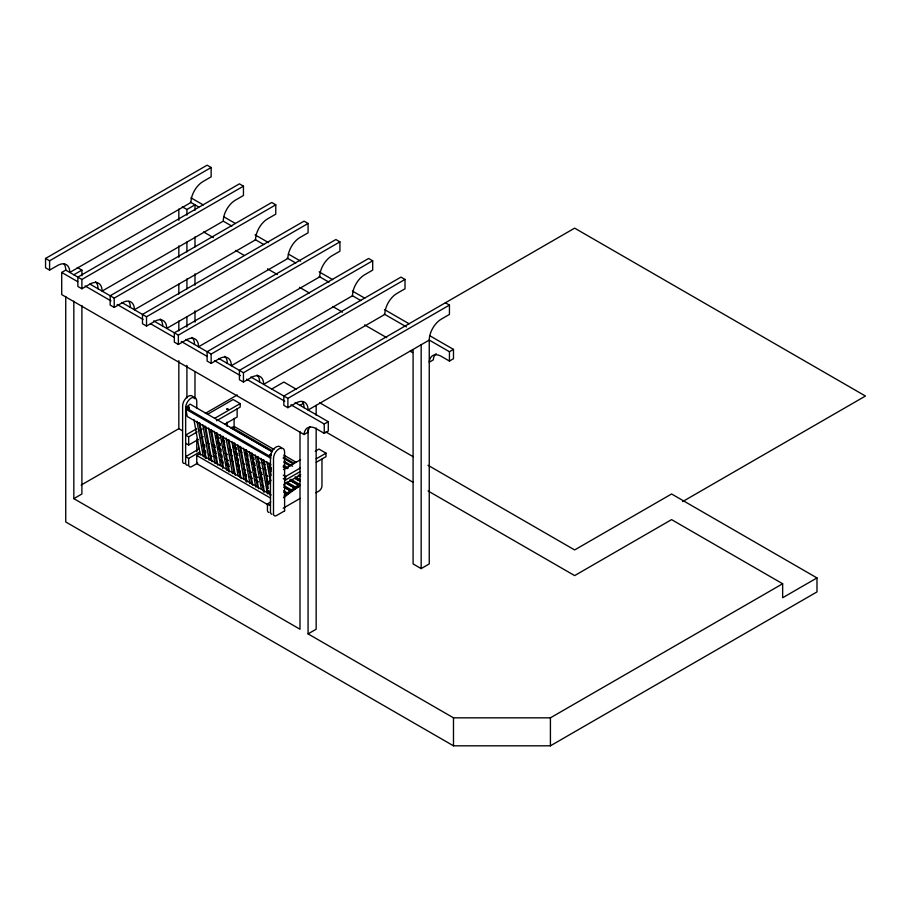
<?xml version="1.0" encoding="UTF-8"?>
<svg xmlns="http://www.w3.org/2000/svg" width="911" height="911" viewBox="0 0 911 911"><rect width="100%" height="100%" fill="white"/><g stroke="black" fill="none" stroke-linecap="round" stroke-linejoin="round"><path stroke-width="1.37" d="M270.111 455.978L271.079 455.705M271.057 454.783L269.736 454.68L271.057 454.293M187.894 465.157A4.282 2.471 -60 0 1 185.65 463.073L185.65 407.695L190.114 404.142L272.48 451.685M284.198 495.311L286.191 493.739L286.464 495.299L283.492 497.657A152.593 88.094 -60 0 1 298.956 486.451M290.222 490.699L290.438 492.293L287.443 494.536L287.227 492.931L290.222 490.699L284.073 487.146M294.355 487.761L294.515 489.412L291.497 491.519L291.338 489.867L294.355 487.761L285.747 482.796M298.478 484.994L298.58 486.679L295.563 488.672L295.449 486.998L298.478 484.994L289.869 480.029M45.55 258.462L207.104 165.187L211.147 167.51L211.147 176.848L203.073 181.505A17.138 9.896 -60 0 0 190.946 202.493L69.783 272.446A17.138 9.896 -60 0 0 57.666 265.454L49.593 270.111L45.55 267.788L45.55 258.462L49.593 260.785L211.147 167.51M295.084 402.525L328.279 421.691L328.279 431.017L324.236 433.351L316.163 428.682A17.195 9.93 60 0 0 304.046 434.513L61.709 294.606L61.709 272.446L65.74 270.111L81.899 279.449L243.453 186.174L243.453 195.501L235.38 200.158A17.138 9.896 -60 0 0 223.263 221.145L102.1 291.099A17.138 9.896 -60 0 0 89.973 284.107L81.899 288.776L77.856 286.441L77.856 277.115L239.422 183.84L243.453 186.174M73.825 274.78L81.899 270.111L81.899 275.782M182.291 206.82L186.914 209.484L194.988 204.827L194.988 210.361M89.802 284.004L114.217 298.102L275.771 204.827L275.771 214.153L267.686 218.811A17.138 9.896 -60 0 0 255.57 239.798L134.407 309.763A17.138 9.896 -60 0 0 122.29 302.759L114.217 307.428L110.174 305.094L110.174 295.768L271.729 202.493L275.771 204.827M121.767 302.463L146.523 316.755L308.077 223.48L308.077 232.806L300.004 237.475A17.138 9.896 -60 0 0 287.887 258.462L166.713 328.415A17.138 9.896 -60 0 0 154.597 321.412L146.523 326.081L142.48 323.747L142.48 314.42L304.046 221.145L308.077 223.48M153.72 320.911L178.374 335.134L339.928 241.87L339.928 251.197L331.843 255.854A17.138 9.896 -60 0 0 319.727 276.842L198.564 346.795A17.138 9.896 -60 0 0 186.448 339.803L178.374 344.472L174.331 342.137L174.331 332.811L335.886 239.536L339.928 241.87M185.685 339.359L211.147 354.06L372.701 260.785L372.701 270.111L364.628 274.78A17.138 9.896 -60 0 0 352.511 295.768L231.337 365.721A17.138 9.896 -60 0 0 219.221 358.729L211.147 363.387L207.104 361.063L207.104 351.726L368.659 258.462L372.701 260.785M218.868 358.524L243.453 372.713L405.019 279.449L405.019 288.776L396.934 293.433A17.138 9.896 -60 0 0 384.818 314.42L263.655 384.374A17.138 9.896 -60 0 0 251.538 377.382L243.453 382.051L239.422 379.716L239.422 370.39L400.977 277.115L405.019 279.449M81.147 485.085L178.829 428.682L182.291 430.687M205.328 413.389L237.236 394.964M207.412 414.368L233.114 399.53L240.174 403.607L240.174 407.115L216.556 420.757M73.825 301.199L73.825 498.636L81.899 493.978L81.899 305.538M196.56 428.796L185.65 435.094L188.679 436.836L197.163 431.939M214.472 418.456L240.174 403.607M199.589 430.55L202.242 429.013M271.58 389.122L283.845 382.051L296.166 389.168M185.65 443.258L188.679 445.001L198.382 439.409M200.796 438.009L203.221 436.608M210.498 432.406L212.912 431.017M225.028 424.014L237.145 417.022L237.145 408.857M250.832 376.972L287.887 398.369L449.442 305.094L449.442 314.42L441.368 319.089A17.138 9.896 -60 0 0 429.252 340.076L429.252 563.932L421.167 568.601L413.093 563.932L413.093 349.995M198.393 447.119L198.666 448.679L196.765 450.25L185.65 456.662L188.679 458.415L199.794 451.993M268.13 504.865L196.753 463.665L196.753 455.5L199.782 453.746L271.159 494.958M682.624 501.597L865.45 396.034L574.647 228.149L283.845 396.034L283.845 405.361L287.887 407.695L295.961 403.026A17.138 9.896 -60 0 1 308.077 410.03L429.252 340.076L449.442 351.726L453.484 349.403L453.484 358.729L449.442 361.063L441.368 356.395A17.195 9.93 60 0 0 429.252 362.225L433.283 359.891A17.195 9.93 60 0 1 436.141 353.662M197.767 463.073L191.709 466.569A4.282 2.471 -60 0 1 188.679 464.826L188.679 458.415M300.004 405.361L303.465 403.368M304.046 434.513L308.077 432.178A17.195 9.93 60 0 1 310.036 426.815M290.962 404.803L324.236 424.014L328.279 421.691M283.446 469.575L300.584 459.679M315.263 451.207L318.941 449.077L326.001 453.166L326.001 456.662L316.219 462.31M270.476 492.225L267.447 490.471L267.447 482.318L271.079 480.211M283.264 475.121L285.621 476.487L300.3 468.003M316.219 458.814L326.001 453.166M283.264 478.617L285.621 479.983L300.3 471.499M283.799 484.527L300.767 474.733M268.961 512.449A4.282 2.471 -60 0 1 267.447 510.297L267.447 503.885L270.772 501.961M283.196 508.201L300.152 498.397M315.912 492.805L318.941 491.052A4.282 2.471 -60 0 0 321.97 485.814L321.97 459.224M308.077 429.411L308.077 633.885L316.163 629.228L316.163 428.033M308.077 633.885L453.484 717.834L550.415 717.834L782.651 583.757L782.651 597.741L816.985 577.927L816.985 591.911L550.415 745.813L453.484 745.813L65.74 521.957L65.74 296.519M188.577 408.561L189.431 408.549M445.399 302.759L449.442 305.094M190.946 197.824L203.278 204.941M224.231 217.046L235.323 223.446M255.046 234.833L268.597 242.656M288.32 254.044L300.641 261.161M319.135 271.831L332.697 279.666M352.409 291.053L364.742 298.159M384.453 309.546L409.107 323.781M430.06 335.874L453.484 349.403M190.376 202.162L198.678 206.956M223.263 221.145L231.872 226.11M255.228 239.604L263.826 244.569M287.181 258.052L295.79 263.017M319.146 276.5L328.973 282.182M352.329 295.665L360.938 300.63M384.294 314.113L406.42 326.89M816.985 577.927L671.578 493.978L574.647 549.937L428.011 465.282M203.597 231.941L213.425 237.623M235.55 250.4L244.159 255.365M267.515 268.847L277.354 274.53M299.48 287.307L309.307 292.978M332.663 306.46L342.502 312.143M364.628 324.92L386.754 337.685M410.109 351.179L412.569 352.591M782.651 583.757L671.578 519.623L574.647 575.593L428.09 490.983M319.579 402.685L413.23 456.741M77.287 267.447L81.899 270.111M61.709 272.446L77.731 281.704M85.122 285.974L111.005 300.915M117.166 304.468L143.05 319.419M150.452 323.678L173.864 337.207M181.266 341.477L207.15 356.417M214.54 360.688L240.424 375.628M246.585 379.192L284.79 401.25M325.876 431.962L413.309 482.443M273.938 449.419L234.594 426.712L231.713 427.293L272.275 450.717M283.765 455.101L296.064 462.196M283.344 457.106L294.412 463.483M230.369 427.646L270.943 451.059M283.23 458.165L293.069 463.836M283.959 461.262L292.556 466.238M283.925 462.458L290.062 466.011M196.765 408.287L196.765 401.284A7.857 4.532 -60 0 0 191.208 398.073A7.857 4.532 -60 0 0 185.65 407.695L270.476 456.662L270.749 458.222L185.935 409.244M283.367 465.248L288.286 468.083M283.389 466.569L287.079 468.698M298.148 475.086L300.607 476.51M283.207 467.081L285.667 468.505M295.118 476.783L300.038 479.619M295.221 478.173L300.14 481.008M295.096 478.548L298.785 480.678M270.84 464.769L187.245 416.509L185.65 407.695M215.987 436.039L219.676 438.168M222.136 439.592L224.596 441.015M233.193 445.98L236.883 448.11M245.492 453.074L247.951 454.498M250.4 455.91L254.089 458.039M262.698 463.016L265.158 464.428M268.847 466.557L271.307 467.981M290.973 479.334L299.571 484.299L299.628 486.018L289.8 480.336M216.112 437.451L218.572 438.863M222.261 440.992L224.721 442.416M233.318 447.381L237.008 449.51M239.468 450.934L241.927 452.346M245.617 454.475L248.077 455.899M251.766 458.028L254.226 459.451M257.904 461.581L260.364 462.993M268.973 467.969L271.432 469.381M216.784 441.573L220.473 443.703M229.071 448.679L231.531 450.091M233.99 451.514L237.68 453.644M246.277 458.609L248.737 460.032M252.427 462.162L254.886 463.574M263.495 468.55L265.955 469.962M286.851 482.033L295.449 486.998M218.139 443.759L220.599 445.183M223.058 446.595L225.518 448.018M229.196 450.148L231.656 451.571M235.345 453.701L237.805 455.113M246.414 460.078L248.874 461.501M252.552 463.631L255.012 465.054M258.701 467.184L261.161 468.596M235.334 453.906L237.794 455.318M252.541 463.836L255 465.259M286.954 483.707L295.563 488.672M212.673 444.454L215.121 445.866M217.581 447.29L221.271 449.419M229.879 454.384L232.339 455.807M236.029 457.937L238.477 459.349M247.086 464.325L249.546 465.737M253.235 467.867L255.695 469.29M259.384 471.42L261.833 472.843M265.522 474.973L267.982 476.385M283.959 485.609L291.338 489.867M212.775 445.98L215.235 447.403M218.925 449.533L221.384 450.956M225.074 453.086L227.534 454.498M236.131 459.463L238.591 460.886M242.28 463.016L244.74 464.439M253.349 469.404L255.797 470.828M261.947 474.369L259.487 472.957L262.004 474.483M206.683 442.552L209.143 443.964M284.13 487.26L291.497 491.519M202.401 443.964L204.861 445.377M213.47 450.353L215.93 451.765M219.619 453.894L222.079 455.318M230.677 460.283L233.136 461.706M236.826 463.836L239.286 465.248M249.113 470.93L251.573 472.353M254.032 473.766L256.492 475.189M260.182 477.318L262.641 478.73M266.331 480.86L268.791 482.283M283.537 490.801L287.227 492.931M267.447 482.318L270.476 484.06M202.606 445.479L205.089 446.982M213.664 451.867L216.146 453.371M219.813 455.409L222.295 456.923M225.951 458.962L228.41 460.385M237.019 465.35L239.502 466.853M243.169 468.892L245.651 470.406M254.226 475.28L257.915 477.41M260.398 478.924L262.858 480.336M283.731 492.316L287.443 494.536M203.312 449.966L205.772 451.378M214.37 456.354L216.829 457.766M220.519 459.896L222.979 461.319M226.668 463.448L229.128 464.872M237.725 469.837L240.185 471.249M243.875 473.378L246.334 474.802M250.024 476.931L252.484 478.355M254.943 479.767L258.622 481.896M203.586 451.526L206.045 452.938M208.505 454.361L212.195 456.491M220.792 461.456L223.252 462.879M226.941 465.009L229.401 466.432M238.01 471.397L240.458 472.809M244.148 474.938L246.608 476.362M261.355 484.88L263.814 486.303M196.753 455.5L270.59 498.123M267.447 503.885L270.476 505.628M73.825 498.636L300.004 629.228L300.004 431.78M269.645 463.278L271.125 471.465M268.825 463.209L271.045 475.485M266.843 461.661L270.544 482.135M263.814 459.907L268.255 484.481M269.497 491.302L270.237 495.402M263.006 459.839L268.187 488.501M268.677 491.234L269.166 493.967M261.024 458.29L267.435 493.785M257.995 456.548L264.406 492.031M257.175 456.479L263.586 491.963M255.194 454.931L261.366 489.059M252.165 453.177L258.576 488.672M251.356 453.109L257.517 487.237M249.375 451.571L255.786 487.055M246.346 449.818L252.757 485.312M245.526 449.749L251.698 483.878M243.544 448.201L249.956 483.695M240.515 446.458L246.927 481.942M239.707 446.39L246.118 481.873M237.725 444.841L243.886 478.97M234.696 443.088L241.108 478.582M233.876 443.019L240.048 477.148M231.895 441.482L238.067 475.599M228.866 439.728L235.277 475.223M228.046 439.66L234.218 473.788M226.065 438.111L232.487 473.606M223.036 436.369L229.458 471.852M222.227 436.301L228.638 471.784M220.246 434.752L226.657 470.247M217.217 432.998L223.377 467.127M216.397 432.93L222.819 468.425M214.415 431.393L220.587 465.51M211.386 429.639L217.809 465.134M210.578 429.571L216.738 463.699M208.596 428.022L215.007 463.517M205.567 426.28L211.978 461.763M204.747 426.211L210.919 460.34M202.766 424.663L209.177 460.157M199.737 422.909L206.148 458.404M198.928 422.841L205.339 458.335M196.947 421.303L203.358 456.787M193.918 419.55L200.329 455.044M550.415 717.834L550.415 745.813M453.484 717.834L453.484 745.813M449.442 351.726L449.442 361.063M421.167 344.734L421.167 568.601M324.236 424.014L324.236 433.351M316.163 405.361L316.163 415.279M287.887 398.369L287.887 407.695M285.621 476.487L285.621 479.983M243.453 372.713L243.453 382.051M234.116 418.308L234.116 428.102M227.055 422.146L227.055 426.246M211.147 354.06L211.147 363.387M196.765 439.136L196.765 451.754M194.988 236.917L194.988 246.87M194.988 273.858L194.988 285.223M194.988 310.788L194.988 322.152M194.988 371.87L194.988 398.859M188.679 436.836L188.679 445.001M186.914 209.484L186.914 215.155M186.914 242.075L186.914 251.994M186.914 278.914L186.914 288.833M186.914 317.165L186.914 327.083M186.914 365.345L186.914 397.925M178.829 209.074L178.829 220.405M178.829 245.913L178.829 257.244M178.829 284.164L178.829 294.082M178.829 321.002L178.829 330.921M178.829 360.676L178.829 428.682M178.374 335.134L178.374 344.472M146.523 316.755L146.523 326.081M114.217 298.102L114.217 307.428M81.899 279.449L81.899 288.776M49.593 260.785L49.593 270.111M64.123 264.053A17.138 9.896 -60 0 1 65.74 270.111M184.865 463.403A4.282 2.471 -60 0 1 182.621 461.33L182.621 405.942A7.857 4.532 -60 0 1 187.45 396.797A7.857 4.532 -60 0 1 193.542 397.982M271.99 514.203A4.282 2.471 -60 0 1 270.476 512.039L270.476 456.662A7.857 4.532 -60 0 1 275.304 447.517A7.857 4.532 -60 0 1 281.385 448.702M257.107 374.979A17.138 9.896 -60 0 1 259.612 382.051M224.801 356.315A17.138 9.896 -60 0 1 227.306 363.387M192.016 337.4A17.138 9.896 -60 0 1 194.521 344.472M160.177 319.009A17.138 9.896 -60 0 1 162.682 326.081M128.747 301.37A17.138 9.896 -60 0 1 130.364 307.428M95.553 281.704A17.138 9.896 -60 0 1 98.058 288.776M302.418 401.637A17.138 9.896 -60 0 1 304.046 407.695M187.973 407.331L189.363 407.308L187.973 407.331M226.748 409.119L228.149 409.221L226.748 409.119M284.608 510.877L276.534 515.546A4.282 2.471 -60 0 1 273.505 513.793L273.505 458.415A7.857 4.532 -60 0 1 279.051 448.793A7.857 4.532 -60 0 1 284.608 451.993L284.608 510.877"/></g></svg>
